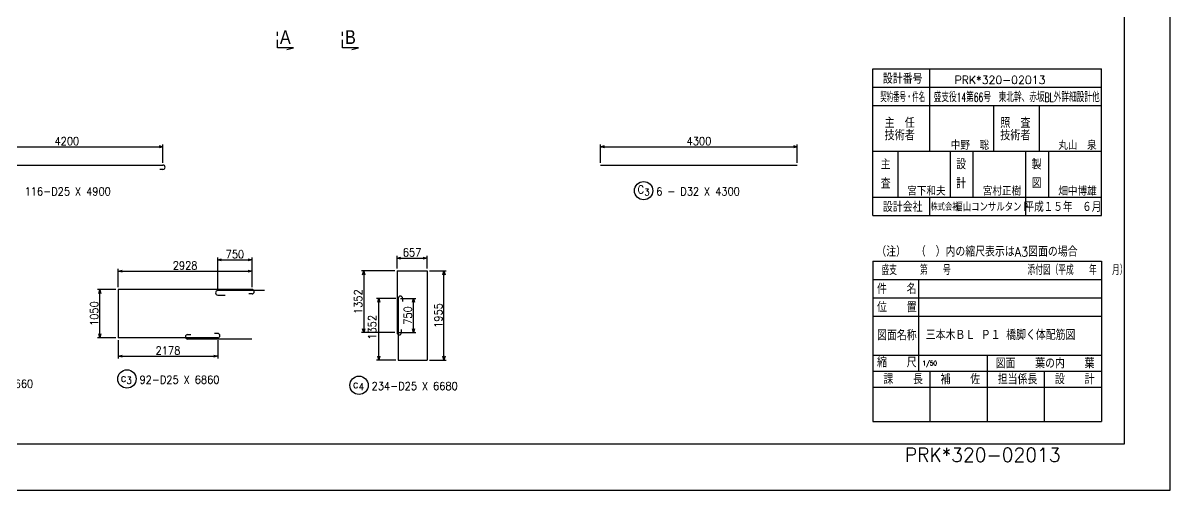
# Model space of a CAD drawing. Extents: x -12844 to 29206, y 115643 to 145343.
# Drawn here: x 4133 to 29206, y 115643 to 125847 of the extents above; entities that cross this region are included whole.
import ezdxf
from ezdxf.enums import TextEntityAlignment as Align

# ---------------------------------------------------------------- set-up
doc = ezdxf.new("R2010")
doc.units = 0
doc.header["$LTSCALE"] = 300
doc.header["$MEASUREMENT"] = 0
doc.layers.get('0').update_dxf_attribs({"linetype": 'CONTINUOUS'})
doc.layers.get('DEFPOINTS').update_dxf_attribs({"linetype": 'CONTINUOUS'})
for name, color, linetype in [('タイトル', 3, 'CONTINUOUS'), ('寸法', 1, 'CONTINUOUS'), ('引き出し横', 1, 'CONTINUOUS'), ('枠', 7, 'CONTINUOUS'), ('柱主筋', 2, 'CONTINUOUS'), ('記号', 2, 'CONTINUOUS'), ('鉄筋材料', 3, 'CONTINUOUS'), ('ﾀｲﾄﾙ', 7, 'CONTINUOUS')]:
    doc.layers.add(name, color=color, linetype=linetype)
doc.styles.add('MS明朝', font='MS PMincho.ttf')
doc.styles.add('romans', font='ROMANS.shx', dxfattribs={"width": 0.9, "bigfont": 'EXTFONT.shx'})
doc.styles.get("Standard").update_dxf_attribs({"font": 'romans.shx', "bigfont": 'extfont.shx'})
doc.styles.add('STYLE1', font='romans.shx', dxfattribs={"bigfont": 'bigfont.shx'})
doc.styles.add('ｽﾀｲﾙ1', font='ROMANS.shx', dxfattribs={"bigfont": 'EXTFONT.shx'})
doc.dimstyles.new('ST-50', dxfattribs={"dimscale": 50, "dimtxt": 3.5, "dimasz": 1.7, "dimexe": 1, "dimexo": 1, "dimgap": 1, "dimtad": 0, "dimdec": 0, "dimzin": 0, "dimdsep": 46, "dimtxsty": 'romans', "dimblk": 'OPEN30', "dimcen": 1, "dimdle": 3, "dimclrd": 1, "dimclre": 1, "dimclrt": 3, "dimaunit": 1, "dimadec": 0, "dimazin": 0, "dimtfac": 1, "dimtdec": 0, "dimtix": 1, "dimtmove": 2, "dimatfit": 3, "dimldrblk": 'OPEN30', "dimfxl": 0, "dimtvp": 0.7, "dimtolj": 1, "dimtzin": 0, "dimarcsym": 0})

# ---------------------------------------------------------------- blocks, each defined once
blk = doc.blocks.new('_Open30')
at = {"color": 0, "lineweight": -2}
for p, q in [((-1, 0.27), (0, 0)), ((0, 0), (-1, -0.27)), ((0, 0), (-1, 0))]:
    blk.add_line(p, q, dxfattribs=at)
blk = doc.blocks.new('*D22')
at = {"layer": 'DEFPOINTS', "color": 0, "linetype": 'Continuous'}
for p in [(6214, 118967), (8391, 118967), (8391, 118567)]:
    blk.add_point(p, dxfattribs=at)
at = {"layer": '寸法', "color": 1, "linetype": 'Continuous', "lineweight": -2}
for p, q in [((6214, 118917), (6214, 118517)), ((8391, 118917), (8391, 118517)), ((6299, 118567), (8306, 118567))]:
    blk.add_line(p, q, dxfattribs=at)
at = {"layer": '寸法', "color": 1, "linetype": 'Continuous', "lineweight": -2, "xscale": 85, "yscale": 85, "zscale": 85, "rotation": 180}
blk.add_blockref('_Open30', (6214, 118567), dxfattribs=at)
at = {"layer": '寸法', "color": 1, "linetype": 'Continuous', "lineweight": -2, "xscale": 85, "yscale": 85, "zscale": 85}
blk.add_blockref('_Open30', (8391, 118567), dxfattribs=at)
at = {"layer": '寸法', "color": 3, "linetype": 'Continuous', "insert": (7303, 118690), "char_height": 175, "attachment_point": 5, "style": 'romans'}
blk.add_mtext('\\A1;2178', dxfattribs=at)
blk = doc.blocks.new('*D23')
at = {"layer": 'DEFPOINTS', "color": 0, "linetype": 'Continuous'}
for p in [(9141, 120424), (6214, 120024), (9141, 120024)]:
    blk.add_point(p, dxfattribs=at)
at = {"layer": '寸法', "color": 1, "linetype": 'Continuous', "lineweight": -2}
for p, q in [((6214, 120074), (6214, 120474)), ((6299, 120424), (9056, 120424)), ((9141, 120074), (9141, 120474))]:
    blk.add_line(p, q, dxfattribs=at)
at = {"layer": '寸法', "color": 1, "linetype": 'Continuous', "lineweight": -2, "xscale": 85, "yscale": 85, "zscale": 85, "rotation": 180}
blk.add_blockref('_Open30', (6214, 120424), dxfattribs=at)
at = {"layer": '寸法', "color": 1, "linetype": 'Continuous', "lineweight": -2, "xscale": 85, "yscale": 85, "zscale": 85}
blk.add_blockref('_Open30', (9141, 120424), dxfattribs=at)
at = {"layer": '寸法', "color": 3, "linetype": 'Continuous', "insert": (7678, 120547), "char_height": 175, "attachment_point": 5, "style": 'romans'}
blk.add_mtext('\\A1;2928', dxfattribs=at)
blk = doc.blocks.new('*D24')
at = {"layer": 'DEFPOINTS', "color": 0, "linetype": 'Continuous'}
for p in [(7193, 123144), (2993, 122744), (7193, 122744)]:
    blk.add_point(p, dxfattribs=at)
at = {"layer": '寸法', "color": 1, "linetype": 'Continuous', "lineweight": -2}
for p, q in [((2993, 122794), (2993, 123194)), ((3078, 123144), (7108, 123144)), ((7193, 122794), (7193, 123194))]:
    blk.add_line(p, q, dxfattribs=at)
at = {"layer": '寸法', "color": 1, "linetype": 'Continuous', "lineweight": -2, "xscale": 85, "yscale": 85, "zscale": 85, "rotation": 180}
blk.add_blockref('_Open30', (2993, 123144), dxfattribs=at)
at = {"layer": '寸法', "color": 1, "linetype": 'Continuous', "lineweight": -2, "xscale": 85, "yscale": 85, "zscale": 85}
blk.add_blockref('_Open30', (7193, 123144), dxfattribs=at)
at = {"layer": '寸法', "color": 3, "linetype": 'Continuous', "insert": (5093, 123266), "char_height": 175, "attachment_point": 5, "style": 'romans'}
blk.add_mtext('\\A1;4200', dxfattribs=at)
blk = doc.blocks.new('*D25')
at = {"layer": 'DEFPOINTS', "color": 0, "linetype": 'Continuous'}
for p in [(5814, 120024), (6214, 120024), (6214, 118967)]:
    blk.add_point(p, dxfattribs=at)
at = {"layer": '寸法', "color": 1, "linetype": 'Continuous', "lineweight": -2}
for p, q in [((6164, 120024), (5764, 120024)), ((5814, 119052), (5814, 119939)), ((6164, 118967), (5764, 118967))]:
    blk.add_line(p, q, dxfattribs=at)
at = {"layer": '寸法', "color": 1, "linetype": 'Continuous', "lineweight": -2, "xscale": 85, "yscale": 85, "zscale": 85}
for p, rotation in [((5814, 120024), 90), ((5814, 118967), 270)]:
    blk.add_blockref('_Open30', p, dxfattribs=dict(at, rotation=rotation))
at = {"layer": '寸法', "color": 3, "linetype": 'Continuous', "insert": (5691, 119496), "char_height": 175, "attachment_point": 5, "rotation": 90, "style": 'romans'}
blk.add_mtext('\\A1;1050', dxfattribs=at)
blk = doc.blocks.new('*D27')
at = {"layer": 'DEFPOINTS', "color": 0, "linetype": 'Continuous'}
for p in [(9141, 120671), (8391, 119999), (9141, 120074)]:
    blk.add_point(p, dxfattribs=at)
at = {"layer": '引き出し横', "color": 1, "linetype": 'Continuous', "lineweight": -2}
for p, q in [((8391, 120049), (8391, 120721)), ((8476, 120671), (9056, 120671)), ((9141, 120124), (9141, 120721))]:
    blk.add_line(p, q, dxfattribs=at)
at = {"layer": '引き出し横', "color": 1, "linetype": 'Continuous', "lineweight": -2, "xscale": 85, "yscale": 85, "zscale": 85, "rotation": 180}
blk.add_blockref('_Open30', (8391, 120671), dxfattribs=at)
at = {"layer": '引き出し横', "color": 1, "linetype": 'Continuous', "lineweight": -2, "xscale": 85, "yscale": 85, "zscale": 85}
blk.add_blockref('_Open30', (9141, 120671), dxfattribs=at)
at = {"layer": '引き出し横', "color": 3, "linetype": 'Continuous', "insert": (8766, 120794), "char_height": 175, "attachment_point": 5, "style": 'romans'}
blk.add_mtext('\\A1;750', dxfattribs=at)
blk = doc.blocks.new('*D28')
at = {"layer": 'DEFPOINTS', "color": 0, "linetype": 'Continuous'}
for p in [(12967, 120433), (13336, 120433), (12967, 118479)]:
    blk.add_point(p, dxfattribs=at)
at = {"layer": '引き出し横', "color": 1, "linetype": 'Continuous', "lineweight": -2}
for p, q in [((13017, 120433), (13386, 120433)), ((13336, 118564), (13336, 120348)), ((13017, 118479), (13386, 118479))]:
    blk.add_line(p, q, dxfattribs=at)
at = {"layer": '引き出し横', "color": 1, "linetype": 'Continuous', "lineweight": -2, "xscale": 85, "yscale": 85, "zscale": 85}
for p, rotation in [((13336, 120433), 90), ((13336, 118479), 270)]:
    blk.add_blockref('_Open30', p, dxfattribs=dict(at, rotation=rotation))
at = {"layer": '引き出し横', "color": 3, "linetype": 'Continuous', "insert": (13213, 119456), "char_height": 175, "attachment_point": 5, "rotation": 90, "style": 'romans'}
blk.add_mtext('\\A1;1955', dxfattribs=at)
blk = doc.blocks.new('*D29')
at = {"layer": 'DEFPOINTS', "color": 0, "linetype": 'Continuous'}
for p in [(11910, 119831), (12335, 119831), (12335, 118479)]:
    blk.add_point(p, dxfattribs=at)
at = {"layer": '引き出し横', "color": 1, "linetype": 'Continuous', "lineweight": -2}
for p, q in [((12285, 119831), (11860, 119831)), ((11910, 118564), (11910, 119746)), ((12285, 118479), (11860, 118479))]:
    blk.add_line(p, q, dxfattribs=at)
at = {"layer": '引き出し横', "color": 1, "linetype": 'Continuous', "lineweight": -2, "xscale": 85, "yscale": 85, "zscale": 85}
for p, rotation in [((11910, 119831), 90), ((11910, 118479), 270)]:
    blk.add_blockref('_Open30', p, dxfattribs=dict(at, rotation=rotation))
at = {"layer": '引き出し横', "color": 3, "linetype": 'Continuous', "insert": (11767, 119197), "char_height": 175, "attachment_point": 5, "rotation": 90, "style": 'romans'}
blk.add_mtext('\\A1;1352', dxfattribs=at)
blk = doc.blocks.new('*D30')
at = {"layer": 'DEFPOINTS', "color": 0, "linetype": 'Continuous'}
for p in [(12335, 119831), (12668, 119831), (12310, 119081)]:
    blk.add_point(p, dxfattribs=at)
at = {"layer": '引き出し横', "color": 1, "linetype": 'Continuous', "lineweight": -2}
for p, q in [((12385, 119831), (12718, 119831)), ((12668, 119166), (12668, 119746)), ((12360, 119081), (12718, 119081))]:
    blk.add_line(p, q, dxfattribs=at)
at = {"layer": '引き出し横', "color": 1, "linetype": 'Continuous', "lineweight": -2, "xscale": 85, "yscale": 85, "zscale": 85}
for p, rotation in [((12668, 119831), 90), ((12668, 119081), 270)]:
    blk.add_blockref('_Open30', p, dxfattribs=dict(at, rotation=rotation))
at = {"layer": '引き出し横', "color": 3, "linetype": 'Continuous', "insert": (12546, 119456), "char_height": 175, "attachment_point": 5, "rotation": 90, "style": 'romans'}
blk.add_mtext('\\A1;750', dxfattribs=at)
blk = doc.blocks.new('*D31')
at = {"layer": 'DEFPOINTS', "color": 0, "linetype": 'Continuous'}
for p in [(12967, 120711), (12310, 120433), (12967, 120433)]:
    blk.add_point(p, dxfattribs=at)
at = {"layer": '引き出し横', "color": 1, "linetype": 'Continuous', "lineweight": -2}
for p, q in [((12310, 120483), (12310, 120761)), ((12395, 120711), (12882, 120711)), ((12967, 120483), (12967, 120761))]:
    blk.add_line(p, q, dxfattribs=at)
at = {"layer": '引き出し横', "color": 1, "linetype": 'Continuous', "lineweight": -2, "xscale": 85, "yscale": 85, "zscale": 85, "rotation": 180}
blk.add_blockref('_Open30', (12310, 120711), dxfattribs=at)
at = {"layer": '引き出し横', "color": 1, "linetype": 'Continuous', "lineweight": -2, "xscale": 85, "yscale": 85, "zscale": 85}
blk.add_blockref('_Open30', (12967, 120711), dxfattribs=at)
at = {"layer": '引き出し横', "color": 3, "linetype": 'Continuous', "insert": (12638, 120834), "char_height": 175, "attachment_point": 5, "style": 'romans'}
blk.add_mtext('\\A1;657', dxfattribs=at)
blk = doc.blocks.new('*D32')
at = {"layer": 'DEFPOINTS', "color": 0, "linetype": 'Continuous'}
for p in [(12310, 120433), (11581, 119081), (12310, 119081)]:
    blk.add_point(p, dxfattribs=at)
at = {"layer": '寸法', "color": 1, "linetype": 'Continuous', "lineweight": -2}
for p, q in [((12260, 120433), (11531, 120433)), ((11581, 120348), (11581, 119166)), ((12260, 119081), (11531, 119081))]:
    blk.add_line(p, q, dxfattribs=at)
at = {"layer": '寸法', "color": 1, "linetype": 'Continuous', "lineweight": -2, "xscale": 85, "yscale": 85, "zscale": 85}
for p, rotation in [((11581, 120433), 90), ((11581, 119081), 270)]:
    blk.add_blockref('_Open30', p, dxfattribs=dict(at, rotation=rotation))
at = {"layer": '寸法', "color": 3, "linetype": 'Continuous', "insert": (11458, 119757), "char_height": 175, "attachment_point": 5, "rotation": 90, "style": 'romans'}
blk.add_mtext('\\A1;1352', dxfattribs=at)
blk = doc.blocks.new('*D84')
at = {"layer": 'DEFPOINTS', "color": 0, "linetype": 'Continuous'}
for p in [(21059, 123144), (16759, 122744), (21059, 122744)]:
    blk.add_point(p, dxfattribs=at)
at = {"layer": '寸法', "color": 1, "linetype": 'Continuous', "lineweight": -2}
for p, q in [((16759, 122794), (16759, 123194)), ((16844, 123144), (20974, 123144)), ((21059, 122794), (21059, 123194))]:
    blk.add_line(p, q, dxfattribs=at)
at = {"layer": '寸法', "color": 1, "linetype": 'Continuous', "lineweight": -2, "xscale": 85, "yscale": 85, "zscale": 85, "rotation": 180}
blk.add_blockref('_Open30', (16759, 123144), dxfattribs=at)
at = {"layer": '寸法', "color": 1, "linetype": 'Continuous', "lineweight": -2, "xscale": 85, "yscale": 85, "zscale": 85}
blk.add_blockref('_Open30', (21059, 123144), dxfattribs=at)
at = {"layer": '寸法', "color": 3, "linetype": 'Continuous', "insert": (18909, 123266), "char_height": 175, "attachment_point": 5, "style": 'romans'}
blk.add_mtext('\\A1;4300', dxfattribs=at)

msp = doc.modelspace()

# ---------------------------------------------------------------- linework, layer by layer
at = {"layer": '枠', "color": 1, "linetype": 'Continuous', "flags": 128}
msp.add_lwpolyline([(-12844, 145342.8), (-12844, 115642.8), (29206, 115642.8), (29206, 145342.8), (-12844, 145342.8)], dxfattribs=at)
at = {"layer": '枠', "color": 2, "linetype": 'Continuous', "flags": 128}
msp.add_lwpolyline([(-11344, 116642.8), (-11344, 144342.8), (28206, 144342.8), (28206, 116642.8), (-11344, 116642.8)], dxfattribs=at)
at = {"layer": '柱主筋', "linetype": 'Continuous'}
for p, q in [((2993.2, 122743.8), (7193.2, 122743.8)), ((7193.2, 122647.8), (7124.2, 122647.8)), ((16759.2, 122743.8), (21059.2, 122743.8)), ((12309.8, 120433.2), (12966.8, 120433.2)), ((12309.8, 120433.2), (12309.8, 119081)), ((12966.8, 120433.2), (12966.8, 118478.7)), ((9141.4, 120024.2), (6213.9, 120024.2)), ((6213.9, 120024.2), (6213.9, 118967.2)), ((9409.8, 119999.2), (8391.4, 119999.2)), ((8391.4, 119903.2), (8550.4, 119903.2)), ((9141.4, 119928.2), (9072.4, 119928.2)), ((12334.8, 119830.8), (12334.8, 118478.7)), ((12430.8, 119830.8), (12430.8, 119761.8)), ((12405.8, 119081), (12405.8, 119150)), ((8391.4, 118967.2), (6213.9, 118967.2)), ((7731.4, 119038.2), (7800.4, 119038.2)), ((9139.8, 118942.2), (7731.4, 118942.2)), ((8391.4, 119063.2), (8322.4, 119063.2)), ((12334.8, 118478.7), (12966.8, 118478.7))]:
    msp.add_line(p, q, dxfattribs=at)
for centre, start, end in [((7193.2, 122695.8), 270, 90), ((8391.4, 119951.2), 90, 270), ((9141.4, 119976.2), 270, 90), ((12382.8, 119830.8), 0, 180), ((7731.4, 118990.2), 90, 270), ((8391.4, 119015.2), 270, 90), ((12357.8, 119081), 180, 0)]:
    msp.add_arc(centre, 48, start, end, dxfattribs=at)
at = {"layer": '記号'}
for p, q in [((9696.3, 125569.1), (9696.3, 125656.6)), ((11120.1, 125569.1), (11120.1, 125656.6)), ((9696.3, 125306.6), (9696.3, 125481.6)), ((11120.1, 125306.6), (11120.1, 125481.6))]:
    msp.add_line(p, q, dxfattribs=at)
at = {"layer": '記号', "flags": 128}
for points in [[(9901.4, 125267.8), (10046.3, 125306.6), (9696.3, 125306.6)], [(11325.2, 125267.8), (11470.1, 125306.6), (11120.1, 125306.6)]]:
    msp.add_lwpolyline(points, dxfattribs=at)
at = {"layer": '鉄筋材料', "color": 1, "linetype": 'Continuous'}
for centre in [(17699.4, 122182.9), (6405.7, 118069.9), (11479.5, 117931.9)]:
    msp.add_circle(centre, 200, dxfattribs=at)
at = {"layer": 'ﾀｲﾄﾙ', "color": 3, "linetype": 'Continuous'}
for p, q in [((22706, 124842.8), (27706, 124842.8)), ((22706, 121642.8), (22706, 124842.8)), ((23956, 123042.8), (23956, 124842.8)), ((27706, 121642.8), (27706, 124842.8)), ((22706, 124442.8), (27706, 124442.8)), ((22706, 124042.8), (27706, 124042.8)), ((25356, 123042.8), (25356, 124042.8)), ((26356, 123042.8), (26356, 124042.8)), ((22706, 123042.8), (27706, 123042.8)), ((23256, 123042.8), (23256, 122042.8)), ((24406, 122042.8), (24406, 123042.8)), ((24906, 122042.8), (24906, 123042.8)), ((26056, 121642.8), (26056, 123042.8)), ((26556, 122042.8), (26556, 123042.8)), ((22706, 122042.8), (27706, 122042.8)), ((23956, 121642.8), (23956, 122042.8)), ((22706, 121642.8), (27706, 121642.8)), ((22706, 120642.8), (27706, 120642.8)), ((22706, 120642.8), (22706, 117142.8)), ((27706, 120642.8), (27706, 117142.8)), ((22706, 120242.8), (27706, 120242.8)), ((23706, 120242.8), (23706, 118242.8)), ((22706, 119842.8), (27706, 119842.8)), ((22706, 119442.8), (27706, 119442.8)), ((22706, 118592.8), (27706, 118592.8)), ((25206, 118592.8), (25206, 117142.8)), ((22706, 118242.8), (27706, 118242.8)), ((23956, 118242.8), (23956, 117142.8)), ((26456, 118242.8), (26456, 117142.8)), ((22706, 117892.8), (27706, 117892.8)), ((22706, 117142.8), (27706, 117142.8))]:
    msp.add_line(p, q, dxfattribs=at)

# ---------------------------------------------------------------- texts
at = {"layer": 'タイトル', "color": 3}
msp.add_text('PRK*320-02013', height=300, dxfattribs=at).set_placement((23406, 116261.9))
at = {"layer": '記号', "style": 'MS明朝', "width": 0.9}
for s, p in [('A', (9750.2, 125387.8)), ('B', (11174, 125387.8))]:
    msp.add_text(s, height=300, dxfattribs=at).set_placement(p)
at = {"layer": '鉄筋材料', "style": 'romans', "width": 0.9}
for s, p in [('116-D25 X 4900', (4170.3, 122079.1)), ('6 - D32 X 4300', (17974.4, 122079.1)), ('92-D25 X 6860', (6680.7, 117966)), ('116-D25 X 4660', (2475, 117878.1)), ('234-D25 X 6680', (11754.5, 117828.1))]:
    msp.add_text(s, height=175, dxfattribs=at).set_placement(p)
at = {"layer": '鉄筋材料', "color": 3, "style": 'ｽﾀｲﾙ1', "width": 0.9}
for s, height, p in [('C', 175, (17564.9, 122120.4)), ('3', 150, (17714.9, 122076.7)), ('c', 175, (6271.2, 118007.4)), ('3', 150, (6396.2, 117963.7)), ('c', 175, (11345, 117869.4)), ('4', 150, (11470, 117825.7))]:
    msp.add_text(s, height=height, dxfattribs=at).set_placement(p)
at = {"layer": 'ﾀｲﾄﾙ', "color": 3, "ltscale": 100, "style": 'STYLE1'}
for s, height, width, p in [('設計番号', 200, 0.9, (23362.5, 124642.8)), ('契約番号・件名', 200, 0.5, (23362.5, 124242.8)), ('盛支役14第66号\u3000東北幹、赤坂BL外詳細設計他', 200, 0.6, (25854.2, 124242.8)), ('主', 200, 0.9, (22988.9, 122770.9)), ('設', 200, 0.9, (24638.9, 122770.9)), ('製', 200, 0.9, (26288.9, 122770.9)), ('査', 200, 0.9, (22988.9, 122356.1)), ('計', 200, 0.9, (24638.9, 122356.1)), ('図', 200, 0.9, (26288.9, 122356.1)), ('設計会社', 200, 0.9, (23362.5, 121842.8)), ('株式会社', 150, 0.75, (24286.8, 121842.8)), ('福山コンサルタント', 175, 0.75, (25316.4, 121842.8)), ('平成１５年\u3000６月', 200, 0.75, (26864.4, 121842.8))]:
    msp.add_text(s, height=height, dxfattribs=dict(at, width=width)).set_placement(p, align=Align.MIDDLE)
for s, height, p in [('PRK*320-02013', 175, (25489.3, 124602.4)), ('主\u3000任', 200, (23297.1, 123677.8)), ('照\u3000査', 200, (25824.2, 123677.8)), ('技術者', 200, (23297.1, 123407.8)), ('技術者', 200, (25824.2, 123407.8)), ('中野\u3000聡', 175, (24832.1, 123188.6)), ('丸山\u3000泉', 175, (27182.1, 123188.6)), ('宮下和夫', 175, (23882.1, 122188.6)), ('宮村正樹', 175, (25532.1, 122188.6)), ('畑中博雄', 175, (27182.1, 122188.6))]:
    msp.add_text(s, height=height, dxfattribs=at).set_placement(p, align=Align.MIDDLE)
for s, height, width, p in [('（注）\u3000（\u3000）内の縮尺表示はA3図面の場合', 200, 0.9, (22786.4, 120745.4)), ('盛支\u3000\u3000\u3000第\u3000\u3000号\u3000\u3000\u3000\u3000\u3000\u3000\u3000\u3000\u3000\u3000添付図（平成\u3000\u3000年\u3000\u3000月）', 200, 0.6, (22899.2, 120344.1)), ('件\u3000\u3000名', 200, 0.9, (22802.1, 119931)), ('位\u3000\u3000置', 200, 0.9, (22802.1, 119531)), ('図面名称', 200, 0.9, (22802.1, 118918)), ('三本木ＢＬ Ｐ１ 橋脚く体配筋図', 200, 0.9, (23866, 118924.6)), ('縮\u3000\u3000尺', 200, 0.9, (22802.1, 118324.4)), ('1/50 ', 100, 0.9, (23795.3, 118363.4)), ('図面\u3000\u3000葉の内\u3000\u3000葉', 200, 0.9, (25394.1, 118304.6)), ('課\u3000\u3000長', 200, 0.9, (22940.6, 117957.7)), ('補\u3000\u3000佐', 200, 0.9, (24190.6, 117957.7)), ('担当係長', 200, 0.9, (25440.6, 117957.7)), ('設\u3000\u3000計', 200, 0.9, (26690.6, 117957.7))]:
    msp.add_text(s, height=height, dxfattribs=dict(at, width=width)).set_placement(p)

# ---------------------------------------------------------------- dimensions: what is measured, and where the dimension line sits
at = {"layer": '寸法', "linetype": 'Continuous'}
for base, p1, p2, picture, middle in [((7193.2, 123143.8), (2993.2, 122743.8), (7193.2, 122743.8), '*D24', (5093.2, 123266.3)), ((21059.2, 123143.8), (16759.2, 122743.8), (21059.2, 122743.8), '*D84', (18909.2, 123266.3)), ((9141.365252, 120424.2485996), (6213.865252, 120024.2485996), (9141.365252, 120024.2485996), '*D23', (7677.615252, 120546.7485996)), ((8391.365252, 118567.2485996), (6213.865252, 118967.2485996), (8391.365252, 118967.2485996), '*D22', (7302.615252, 118689.7485996))]:
    dim = msp.add_linear_dim(base=base, p1=p1, p2=p2, dimstyle='ST-50', dxfattribs=at)
    dim.commit()
    dim.dimension.update_dxf_attribs({"geometry": picture, "text_midpoint": middle})
dim = msp.add_linear_dim(base=(11580.7, 119081), p1=(12309.8, 120433.2), p2=(12309.8, 119081), angle=90, dimstyle='ST-50', dxfattribs=at)
dim.commit()
dim.dimension.update_dxf_attribs({"geometry": '*D32', "text_midpoint": (11458.2, 119757.1)})
dim = msp.add_linear_dim(base=(5813.9, 120024.2), p1=(6213.9, 118967.2), p2=(6213.9, 120024.2), angle=90, text='1050', dimstyle='ST-50', dxfattribs=at)
dim.commit()
dim.dimension.update_dxf_attribs({"geometry": '*D25', "text_midpoint": (5691.4, 119495.7)})
at = {"layer": '引き出し横', "linetype": 'Continuous'}
for base, p1, p2, picture, middle in [((9141.4, 120671.4), (8391.4, 119999.2), (9141.4, 120074.2), '*D27', (8766.4, 120793.9)), ((12966.8, 120711.2), (12309.8, 120433.2), (12966.8, 120433.2), '*D31', (12638.3, 120833.7))]:
    dim = msp.add_linear_dim(base=base, p1=p1, p2=p2, dimstyle='ST-50', dxfattribs=at)
    dim.commit()
    dim.dimension.update_dxf_attribs({"geometry": picture, "text_midpoint": middle})
for base, p1, p2, picture, middle in [((13335.8369153, 120433.2485996), (12966.8369153, 118478.7485996), (12966.8369153, 120433.2485996), '*D28', (13213.3369153, 119455.9985996)), ((12668.2, 119830.8), (12309.8, 119081), (12334.8, 119830.8), '*D30', (12545.7, 119455.9))]:
    dim = msp.add_linear_dim(base=base, p1=p1, p2=p2, angle=90, dimstyle='ST-50', dxfattribs=at)
    dim.commit()
    dim.dimension.update_dxf_attribs({"geometry": picture, "text_midpoint": middle})
dim = msp.add_linear_dim(base=(11909.8, 119830.8), p1=(12334.8, 118478.7), p2=(12334.8, 119830.8), angle=90, dimstyle='ST-50', dxfattribs=at)
dim.commit()
dim.dimension.update_dxf_attribs({"geometry": '*D29', "text_midpoint": (11767.3, 119197), "dimtype": 160})

doc.saveas('drawing.dxf')
